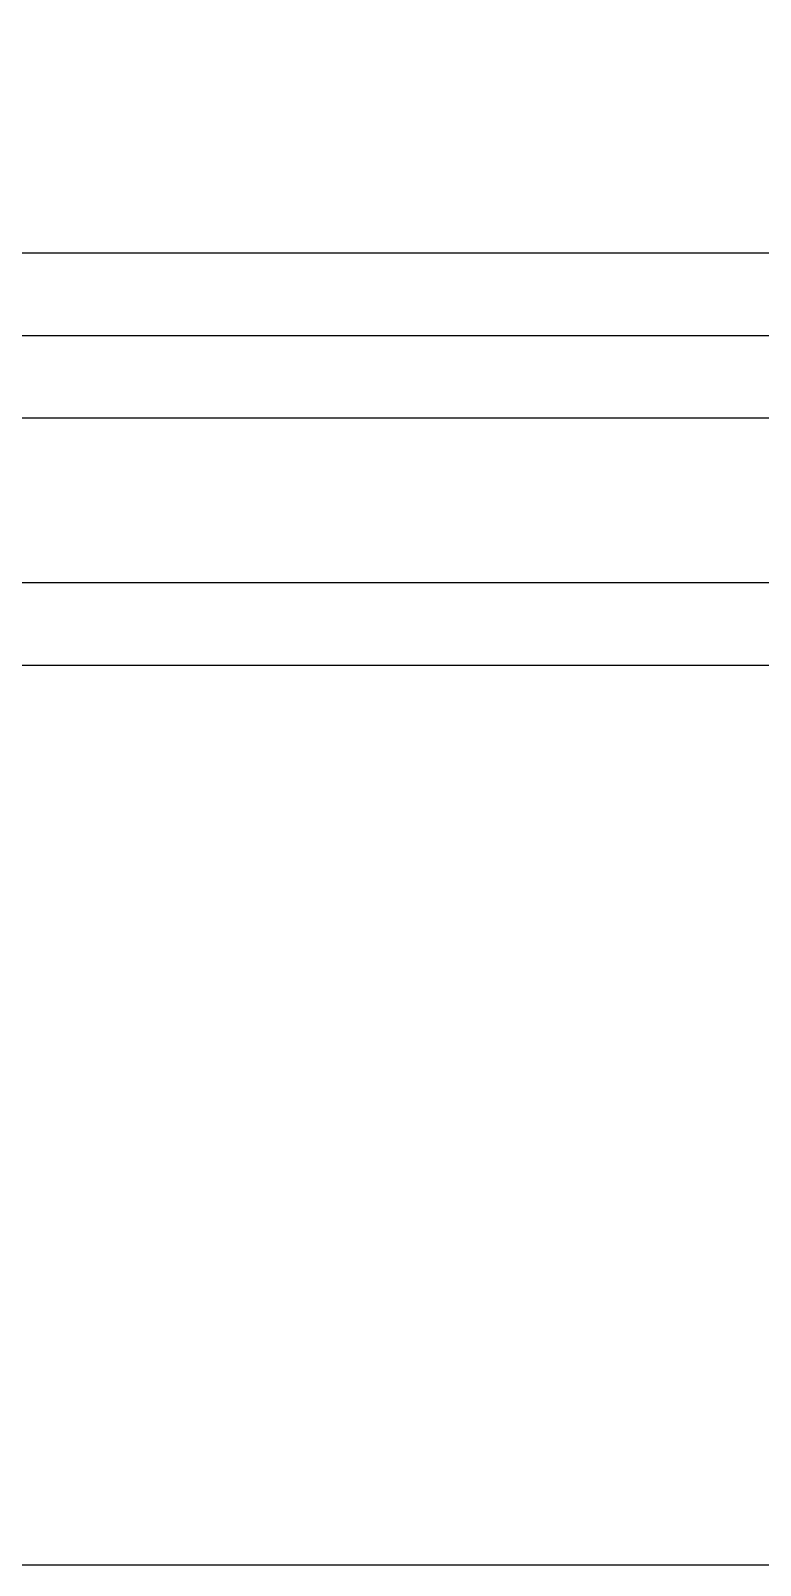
# Model space of a CAD drawing. Header units: millimetres. Extents: x 2924 to 3297, y 1496 to 1704.
# Drawn here: x 3206.14 to 3216.93, y 1548.98 to 1571.69 of the extents above; entities that cross this region are included whole.
import ezdxf

# ---------------------------------------------------------------- set-up
doc = ezdxf.new("R2010")
doc.units = ezdxf.units.MM
doc.layers.add('PT-MUROS', color=7, linetype='Continuous')

msp = doc.modelspace()

# ---------------------------------------------------------------- linework, layer by layer
at = {"layer": 'PT-MUROS', "color": 1}
for p in [(3250.461, 1568.3988), (3250.461, 1567.1788), (3250.461, 1565.9588), (3250.461, 1563.5188), (3250.461, 1562.2988)]:
    msp.add_ray(p, (-1, 0), dxfattribs=at)
at = {"layer": 'PT-MUROS'}
msp.add_lwpolyline([(3167.8871, 1585.4475), (3296.7845, 1585.4475), (3296.7845, 1548.9823), (3167.8871, 1548.9823)], close=True, dxfattribs=at)

doc.saveas('drawing.dxf')
